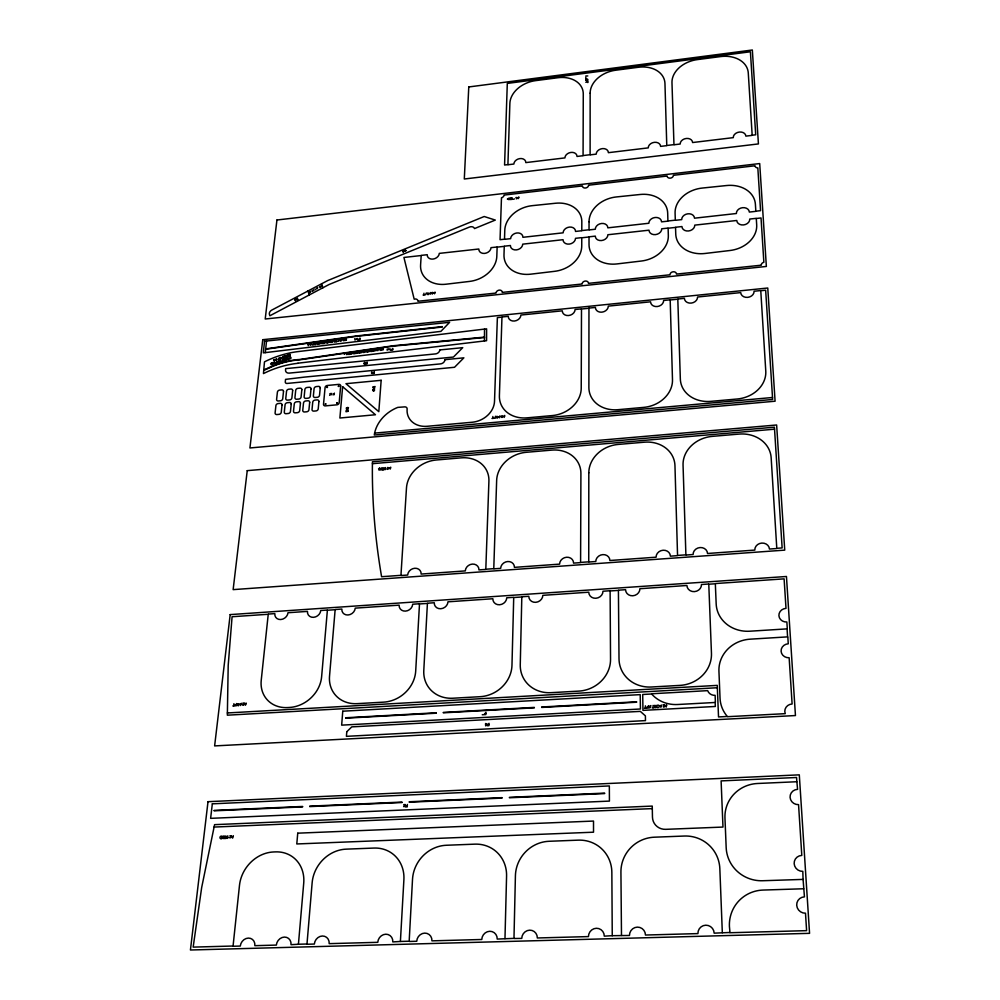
<?xml version="1.0" encoding="UTF-8"?>
<svg xmlns="http://www.w3.org/2000/svg" width="1000" height="1000" viewBox="0 0 1000 1000"><rect width="100%" height="100%" fill="white"/><g stroke="black" fill="none" stroke-linecap="round" stroke-linejoin="round"><path stroke-width="1.5" d="M585.812 78.175L585.812 77.175M586.6 79.938L586.6 79.112M586.8 81.1L586.8 80.288M587.762 82.587L587.762 80.162L585.8 80.425M587.788 75.938L585.812 75.963M484.462 340.975L484.513 329.075M392.75 348.325L392.725 350.087L391.2 350.312M390.025 348.713L390.387 350.2M409.462 941.462L416.737 941.263A8.125 7.438 -59.9 0 1 424.738 933.112A8.125 7.438 -59.9 0 1 431.95 940.85L481.775 939.488A8.137 7.6 -61.3 0 1 489.738 931.287A8.137 7.6 -61.3 0 1 497.225 939.075L513.975 938.363L515.413 875.763A34.312 32.675 -51.5 0 1 549.025 841.287L578.312 840.15A34.325 33 -50.3 0 1 611.85 872.4L612.25 935.688L604.3 936.15A8.162 7.875 -66.6 0 0 596.362 928.275A8.162 7.875 -66.6 0 0 588.45 936.587L537.337 937.975A8.15 7.7 -62.6 0 0 529.688 930.163A8.15 7.7 -62.6 0 0 521.75 938.4L514.25 938.512M504.975 938.612L506.575 876.062A34.263 31.85 -53 0 0 474.9 844.15L446.337 845.263A34.25 31.525 -53.3 0 0 412.512 879.338L409.175 941.225L400.4 941.462L403.9 879.638A34.212 30.738 -53.7 0 0 374.025 848.062L346.138 849.15A34.188 30.438 -53.8 0 0 312.137 882.825L306.988 944.013L298.425 944.237L303.725 883.125A34.15 29.675 -53.9 0 0 275.562 851.888L273.625 851.963A34.15 29.65 -53.9 0 0 239.488 885.35L233.062 946.025L193.162 947.113L201.675 887.513L214.587 824.65L652.25 806.087L652.463 817.125A13.012 12.65 -22 0 0 665.688 829.338L722.975 827.062L721.112 780.9L796.562 777.5L796.838 781.737L757.6 783.487A34.55 33.413 6.9 0 0 724.963 817.95L726.175 847.663A34.913 33.988 13.8 0 0 762.625 880.738L803.075 879.4L802.812 871.363A8.213 7.925 23.9 0 1 794.163 863.675A8.213 7.925 23.9 0 1 801.8 855.413L798.55 804.638A8.012 7.65 10.4 0 1 790.075 797.325A8.012 7.65 10.4 0 1 797.575 789.338L796.9 781.9M518.837 196.925L518.413 198.6M383.15 348.113L383.1 349.875L381.575 350.087M504.675 415.412L504.212 417.362M512.05 199.325L512.1 197.712M377.013 348.938L376.95 350.7L376 349.312L374.963 350.988L375.025 349.212M378.725 348.713L377.975 350.575M489.012 723.3L488.938 725.638L487.15 725.725M500.012 415.838L499.55 417.788M373.013 351.225L373.075 349.462M492.8 418.387L492.863 416.488M495.412 416.25L495.35 418.162L494.525 418.225M485.938 712.237L485.863 714.562L482.238 714.75M485.712 723.475L485.637 725.85L487.062 723.988L485.438 724.062M346.388 338.525L346.325 340.262L344.812 340.475M368.95 350L368.888 351.775L367.362 351.975M342.025 339.15L341.25 340.988M336.375 341.675L336.438 339.925M338.363 339.663L338.288 341.425L339.338 339.762L340.262 341.125L340.325 339.375M332.375 340.487L332.3 342.238L330.8 342.45M355.45 352.075L356.312 352.587M350.163 352.5L350.087 354.275L348.575 354.475M322.912 341.825L322.837 343.575L321.575 343.65L321.275 342.537L322.2 341.938M347.325 352.887L346.875 354.712M319.037 342.638L319.887 343.137M313.825 343.088L313.75 344.837L312.25 345.05M311.038 343.488L310.575 345.3M308.325 343.875L308.238 345.637L309.45 344.137L308.087 344.338M803.075 879.4L804.45 896.862A8.375 8.088 34.8 0 0 796.712 905.288A8.375 8.088 34.8 0 0 805.487 913.213L806.612 930.65L730 932.738L729.412 926.35A36.125 35.275 44.1 0 1 763.1 890.062L803.675 888.763M435.012 292.05L434.538 293.812M407.362 804.45L407.225 806.875L405.438 806.963M359.963 338.013L359.862 339.775L358.35 339.95M430.662 292.512L430.175 294.275M432.275 292.337L432.175 294.088L433.413 292.638L432.038 292.787M354.75 338.65L355.037 340.138M357.275 338.35L357.562 339.837M372.987 386.925L375.075 386.55L374.387 388.062L372.962 387.3M423.837 294.938L423.95 293.225M426.337 292.975L425.525 294.762M390.688 467.163L390.15 469.15M387.8 467.413L387.663 469.375L388.988 467.788L387.537 467.912M383.375 469.725L383.512 467.788M374.338 371.562L374.2 373.375L372.663 373.525M367.137 362.113L366.987 363.9L365.462 364.05M337.062 403.325L337.125 402.625M338.562 386.538L338.625 385.85M334.387 393.113L333.837 394.988M331.725 393.375L331.962 394.925M325.538 404.4L325.613 403.713M327.113 387.625L327.175 386.95M265.312 352.638L266.525 341.012M246.088 702.987L245.425 705.25M233.312 835.688L232.613 838.138M241.3 703.263L240.637 705.525M236.55 703.538L236.3 705.763L235.487 705.812M222.113 836.15L221.838 838.575L221.038 838.6M225.25 838.425L225.525 836.012M233.675 705.913L233.925 703.688M364.012 363.762L364.862 363.312M664.562 706.538C663.675 708.15 662.2 706.287 664.562 704.938M286.312 356.625L285.175 357.537M347.3 407.837L346.35 408.125L347.3 407.837A2.763 2.237 -28.6 0 1 347.4 407.475L348.45 407.663L347.35 408.2M272.787 364.288L273.163 362.413L274.025 363.688L274.387 362.025L275.35 363.475M273.5 359.837L274.8 359.538M372.725 390.275C373.75 392.762 375.975 388.4 373.438 390.25A1.375 1.1 -27.3 0 0 373.625 390.875M405.175 806.3L403.638 806.6L405.3 804.688M406 250.637L404.875 251.325L405.887 250.512M330.938 394.288L329.637 395.363M231.175 837.5L229.688 837.837L231.375 835.913M244.025 704.737L242.7 705.2L243.487 704.013M244.188 703.325L243.625 703.938M357.287 352.775L355.988 353.5M320.85 343.312L319.6 344.038M222.438 837.725L224.1 837.35M274.887 360.55L274.212 361.012M386.087 469.137L385.213 469.613M364.475 352.362L365.25 350.5L365.8 351.987L366.5 350.337L367.125 352.013M327.95 342.85L328.713 341.012L329.25 342.475L329.963 340.838L330.55 342.488M298.125 299.387L297.213 299.887M650.9 705.537L649.8 707.962L648.587 705.662M515.862 197.562L517.15 197.55M502.7 417.25L501.625 417.413M226.7 836.338L227.887 835.913M517.038 198.512L516.325 198.837M365.125 363.862L364.387 364.162M387.137 350.188L387.775 349.75M344.338 354.338L344.975 353.913M514.475 198.888L513.825 199.163M329.8 393.8L330.513 393.462M384.712 467.863L385.588 467.587M273.913 360.3L274.475 360.138M654.587 706.612L654.737 706.525A2.15 2.013 -17.8 0 1 655.125 706.425L655.15 706.413M501.775 416.688L502.375 416.65M298.3 944.262L291.038 944.688A8.113 7.075 -58 0 0 284.4 937.075A8.113 7.075 -58 0 0 276.337 945.088L254.85 945.675A8.1 6.987 -57.6 0 0 248.363 938.088A8.1 6.987 -57.6 0 0 240.287 946.062L233.325 946.263M235.162 704.788L235.287 704.725A2.075 1.75 -43.6 0 1 235.65 704.625L235.675 704.625M380.887 469.1L382.262 468.913M296.188 298.788L294.825 299.513L295.575 300.912M297.538 298.087L296.863 299.387M310.613 291.337L310.312 292.4M312.125 290.538L312.275 291.35M315.087 288.975L315.462 289.675M316.65 288.15L316.8 288.962M317.725 287.587L317.387 288.238M295.188 300.2L296.175 299.675M322.95 287.725L269.875 315.775L269.45 314.488A4.15 3.188 -28.7 0 1 271.812 310.075L327.75 280.55L484.2 216.513L495.3 220.075L474.525 228.575A4.15 3.2 -21.2 0 0 469.4 227.075L329.125 284.488L322.95 287.725L321.587 283.788M509.725 198.888L511.012 198.7M263.725 370.438L273.038 366.213M263.775 369.975L273.087 365.775A76.025 60.825 -30.9 0 1 298.238 359.562M372.175 372.688C371.312 369.95 372.438 375.262 371.438 372.887A2.737 2.188 -26.9 0 0 371.812 372.788M585.812 80.325L587.775 79.362L585.812 78.938M320.112 287.225L319.575 286.663L320.288 286.9M284.988 355.825L285.613 355.7M404.188 250.338L402.775 250.925L403.35 252.4M403.05 251.65L404.075 251.225M400.325 941.475L392.825 941.912A8.125 7.338 -59.2 0 0 385.788 934.212A8.125 7.338 -59.2 0 0 377.762 942.325L329.188 943.65A8.113 7.175 -58.4 0 0 322.4 936A8.113 7.175 -58.4 0 0 314.35 944.05L307.262 944.25M287.875 354.925L286.663 355.575L286.913 356.75L288.387 356.512L288.075 354.862M271.562 362.925L270.675 363.612L271.125 364.688L272.462 364.4L272.162 362.738M282.5 356.637L283.913 356.188L284.225 357.837L282.863 358.263M288.512 354.725L289.925 354.275L290.238 355.925L288.875 356.35M278.212 358.875L279.288 358.537M283.175 357.325L284.062 357.038M285.3 356.637L284.325 356.312M289.188 355.412L290.075 355.125M276.312 360.363L276.375 358.575M277.962 359.825L279.438 359.35L279.125 357.688M275.85 362.45L276.913 362.113M289.613 358.075L290.688 357.738M275.587 363.387L277.062 362.925L276.762 361.262M280.312 361.9L281.85 361.413M289.35 359.012L290.837 358.55L290.512 356.887M285.85 360.138L286.55 359.925L286.238 358.263M276.488 359.263L276.312 359.312A2.013 1.562 -29.7 0 0 275.763 359.5M326.938 341.275L326.062 341.863L326.362 342.987L327.612 342.9L327.587 341.175M612.175 935.7L629.462 935.475A8.162 7.987 -72.5 0 1 637.362 927.125A8.162 7.987 -72.5 0 1 645.475 935.037L697.913 933.6A8.225 8.125 70.6 0 1 705.775 925.2A8.225 8.125 70.6 0 1 714.175 933.162L729.712 932.487M405.35 249.887L404.637 250.837A2.8 2.163 -23.6 0 0 404.738 251.112M298.25 359.675L393.413 345.725L484.475 337.125M298.225 360.062L393.375 346.112L484.475 337.525M359.212 351.312L359.3 353.062L357.875 353.062L357.825 351.788L359.113 351.325M364.05 350.662L364.137 352.413L362.825 352.463L362.575 351.3L363.65 350.725M317.25 342.625L318.675 342.425L318.6 344.162L317.213 344.35M323.35 341.775L324.787 341.575L324.712 343.3L323.325 343.5M312.7 344.137L313.788 343.988M317.725 343.45L318.637 343.325M323.825 342.6L324.738 342.463M331.25 341.538L332.337 341.375M345.262 339.562L346.35 339.412M387.075 349.137L388.462 348.938M388.612 349.538L389.4 349.425M391.625 349.375L392.738 349.225M335.6 341.775L337.175 341.562M344.312 353.288L345.675 353.113M353.625 352.062L355.075 351.863L355.012 353.612L353.612 353.8M359.812 351.238L361.262 351.037L361.2 352.788L359.787 352.975M349.025 353.55L350.125 353.4M354.113 352.887L355.037 352.775M360.3 352.075L361.225 351.95M367.812 351.05L368.913 350.9M382.013 349.162L383.125 349.012M372.225 351.337L373.825 351.125M585.8 82.263L587.762 82.013M508.15 164.737L513.862 164.037A6.112 4.638 -19 0 1 519.975 158.575A6.112 4.638 -19 0 1 525.825 162.6L564.913 157.9A6.162 4.675 -17.3 0 1 571 152.413A6.162 4.675 -17.3 0 1 577.013 156.45L582.825 155.75M590.363 154.838L596.2 154.137A6.2 4.713 -16.3 0 1 602.275 148.625A6.2 4.713 -16.3 0 1 608.387 152.675L648.25 147.875A6.25 4.75 -14.5 0 1 654.312 142.338A6.25 4.75 -14.5 0 1 660.6 146.387L666.538 145.675M674.212 144.75L680.175 144.025A6.288 4.775 -13.5 0 1 686.213 138.475A6.288 4.775 -13.5 0 1 692.6 142.537L733.275 137.637A6.362 4.812 -11.7 0 1 739.3 132.062A6.362 4.812 -11.7 0 1 745.875 136.125L751.925 135.4M355.85 339.137L356.637 339.038M358.812 339.038L359.913 338.913M510.238 197.925L511.05 197.825L511 199.438L510.138 199.537M511.275 199.425L512.837 199.237M297.987 363.188L486.575 340.712L486.613 328.837L298.875 351.5A86.075 68.888 -30.9 0 0 264.475 361.85L263.45 373.587A86.5 69.488 -31.2 0 1 297.975 363.288M504.738 239.325L510.625 238.663A6.288 4.9 -19.7 0 1 516.9 232.963A6.288 4.9 -19.7 0 1 522.913 237.3L563.112 232.825A6.338 4.963 -17.7 0 1 569.375 227.087A6.338 4.963 -17.7 0 1 575.55 231.438L581.538 230.763M589.288 229.9L595.288 229.237A6.375 4.988 -16.5 0 1 601.538 223.475A6.375 4.988 -16.5 0 1 607.837 227.838L648.85 223.263A6.425 5.038 -14.5 0 1 655.088 217.488A6.425 5.038 -14.5 0 1 661.562 221.85L667.663 221.175M675.575 220.287L681.7 219.613A6.475 5.062 -13.3 0 1 687.913 213.8A6.475 5.062 -13.3 0 1 694.5 218.188L736.375 213.512A6.538 5.112 -11.2 0 1 742.575 207.688A6.538 5.112 -11.2 0 1 749.35 212.075L755.575 211.375M421.45 255.362L427.225 254.713A6.238 4.838 -22.8 0 0 432.962 259.088A6.238 4.838 -22.8 0 0 439.3 253.388L478.8 249.013A6.275 4.9 -20.9 0 0 484.712 253.4A6.275 4.9 -20.9 0 0 491.025 247.662L496.9 247.013M504.513 246.175L510.412 245.512A6.3 4.925 -19.8 0 0 516.438 249.9A6.3 4.925 -19.8 0 0 522.737 244.15L563.038 239.7A6.35 4.988 -17.8 0 0 569.225 244.1A6.35 4.988 -17.8 0 0 575.513 238.325L581.512 237.65M589.288 236.8L595.3 236.125A6.388 5.012 -16.6 0 0 601.613 240.538A6.388 5.012 -16.6 0 0 607.875 234.737L649 230.188A6.45 5.062 -14.5 0 0 655.5 234.613A6.45 5.062 -14.5 0 0 661.737 228.787L667.862 228.1M675.8 227.225L681.938 226.55A6.488 5.088 -13.3 0 0 688.538 230.975A6.488 5.088 -13.3 0 0 694.775 225.125L736.762 220.487A6.55 5.138 -11.2 0 0 743.55 224.925A6.55 5.138 -11.2 0 0 749.762 219.05L756.012 218.363M310.988 344.212L310.85 344.225A2 1.575 -28.4 0 0 310.275 344.325M423.062 295.025L424.637 294.862M502.225 316.95L508.275 316.337A6.463 5.2 -20.6 0 0 514.45 321.025A6.463 5.2 -20.6 0 0 520.913 315.038L562.275 310.825A6.513 5.263 -18.3 0 0 568.638 315.525A6.513 5.263 -18.3 0 0 575.087 309.513L581.25 308.888M589.225 308.062L595.4 307.438A6.55 5.288 -16.9 0 0 601.875 312.162A6.55 5.288 -16.9 0 0 608.312 306.125L650.55 301.812A6.612 5.35 -14.5 0 0 657.225 306.537A6.612 5.35 -14.5 0 0 663.637 300.475L669.925 299.825M678.075 299L684.388 298.35A6.65 5.375 -13 0 0 691.175 303.1A6.65 5.375 -13 0 0 697.562 297.013L740.713 292.6A6.725 5.425 -10.6 0 0 747.7 297.362A6.725 5.425 -10.6 0 0 754.075 291.238L760.5 290.587M347.287 353.612L347.088 353.638A2.025 1.6 -27.4 0 0 346.538 353.725M439.825 349.925L462.738 347.663L453.438 357.05L289.188 373.113A4.263 3.35 -29.5 0 1 285.538 369.938L285.688 368.638L435.438 353.913A4.312 3.462 -24.2 0 0 439.775 350.225M365.962 363.137L367.062 363.025M444.913 359.675L463.875 357.825L454.538 367.275L287.113 383.438A2.138 1.688 -29.9 0 1 285.287 381.825L285.55 379.375L304.237 377.125L440.487 363.888A4.325 3.5 -24.2 0 0 444.875 359.988M373.15 372.587L374.263 372.488M379.775 468.113L380.225 469.988L378.938 470.012L378.625 468.725L379.675 468.113M442.25 326.625L356.05 335.988L265.7 348.888M442.225 327.05L356.025 336.388L265.663 349.263M326.763 387.325L327.525 387.25M338.212 386.238L338.988 386.163M372.788 389.338L374.625 388.825M325.188 404.087L325.962 404.012M336.7 403.013L337.488 402.938M348.312 408.925L346.475 409.438M491.962 418.462L493.65 418.312M374.613 433.113L772.513 397.5M518.7 197.6L518.6 197.613A1.963 1.5 -19.3 0 0 518.088 197.688M372.413 463.688L774.538 429.2M381.5 467.95L382.388 467.875L382.25 469.8L381.337 469.875M382.55 469.787L384.212 469.65M434.963 292.762L434.738 292.775A2 1.575 -23.3 0 0 434.237 292.838M430.613 293.225L430.375 293.238A2 1.575 -23.5 0 0 429.888 293.3M401.213 575.5L407.663 575.037A7 6.037 -31.5 0 1 414.775 568.263A7 6.037 -31.5 0 1 421.15 574.062L465.288 570.9A7.037 6.138 -28.4 0 1 472.375 564.087A7.037 6.138 -28.4 0 1 478.95 569.913L485.538 569.438M494.05 568.825L500.65 568.35A7.062 6.2 -26.3 0 1 507.725 561.525A7.062 6.2 -26.3 0 1 514.438 567.362L559.587 564.125A7.1 6.288 -22.3 0 1 566.638 557.238A7.1 6.288 -22.3 0 1 573.575 563.112L580.3 562.638M589.025 562L595.775 561.525A7.138 6.338 -19.6 0 1 602.8 554.612A7.138 6.338 -19.6 0 1 609.875 560.513L656.075 557.188A7.212 6.412 -14.9 0 1 663.075 550.237A7.212 6.412 -14.9 0 1 670.387 556.163L677.262 555.662M686.188 555.025L693.1 554.525A7.25 6.45 -11.9 0 1 700.075 547.55A7.25 6.45 -11.9 0 1 707.537 553.488L754.812 550.087A7.35 6.513 -7.2 0 1 761.762 543.075A7.35 6.513 -7.2 0 1 769.45 549.038L776.5 548.538M268.512 614.062L274.825 613.625A7.025 5.9 -38 0 0 280.775 619.525A7.025 5.9 -38 0 0 288.012 612.725L307.462 611.4A7.037 5.962 -37 0 0 313.525 617.325A7.037 5.962 -37 0 0 320.75 610.5L327.137 610.062M335.412 609.5L341.838 609.05A7.05 6.025 -35.7 0 0 348.025 614.987A7.05 6.025 -35.7 0 0 355.238 608.138L399.113 605.15A7.075 6.138 -33.2 0 0 405.513 611.112A7.075 6.138 -33.2 0 0 412.7 604.225L419.237 603.775M427.7 603.2L434.263 602.75A7.088 6.2 -31.4 0 0 440.8 608.737A7.088 6.2 -31.4 0 0 447.975 601.812L492.85 598.75A7.125 6.3 -27.9 0 0 499.6 604.763A7.125 6.3 -27.9 0 0 506.75 597.8L513.438 597.337M522.1 596.75L528.812 596.287A7.15 6.362 -25.4 0 0 535.712 602.325A7.15 6.362 -25.4 0 0 542.837 595.337L588.763 592.2A7.2 6.45 -20.8 0 0 595.875 598.263A7.2 6.45 -20.8 0 0 602.987 591.237L609.825 590.763M618.688 590.163L625.562 589.688A7.237 6.513 -17.7 0 0 632.825 595.775A7.237 6.513 -17.7 0 0 639.913 588.713L686.912 585.5A7.312 6.587 -12.4 0 0 694.412 591.625A7.312 6.587 -12.4 0 0 701.475 584.513L708.475 584.025M715.625 583.538L784.112 578.862L786 608.362A7.538 6.825 -3.7 0 0 778.913 615.662A7.538 6.825 -3.7 0 0 786.862 622L787.288 628.587M334.312 393.875L334.137 393.875A2.05 1.638 -28.8 0 0 333.55 393.95M242.763 703.175L244.262 703.1M232.812 705.962L234.55 705.863M227.325 712.962L717.25 685.387L718.525 716.938L727.35 716.475A33.237 31.012 -4.3 0 1 720.05 698.3L718.938 671.225A32.95 30.475 -5.4 0 1 750.15 639.175L787.588 636.875L787.075 628.875L749.737 631.213A32.25 29.15 -7.4 0 1 716.175 603.913L715.337 583.775L708.775 584.212L711.462 653.288A32.312 29.775 -14 0 1 680.05 685.387L651.413 687A32.163 29.625 -17.2 0 1 619.012 658.838L618.413 590.388L610.112 590.95L610.538 659.35A31.85 29.15 -24.7 0 1 578.9 691.1L550.95 692.675A31.762 28.938 -27.2 0 1 520.262 664.775L521.812 596.975L513.713 597.525L511.975 665.275A31.575 28.388 -32.6 0 1 480.15 696.688L452.837 698.225A31.525 28.15 -34.2 0 1 423.787 670.575L427.413 603.413L419.5 603.95L415.7 671.062A31.412 27.562 -37.7 0 1 383.688 702.138L357.013 703.65A31.375 27.325 -38.7 0 1 329.525 676.237L335.138 609.712L327.388 610.237L321.625 676.712A31.288 26.738 -41 0 1 289.45 707.463L287.587 707.575A31.288 26.713 -41 0 1 261.225 680.337L268.238 614.275L232.087 616.737L228.2 665.4L227.35 715.188L717.35 687.738M504.637 416.2L504.45 416.213A2.112 1.762 -22.6 0 0 503.762 416.3M499.988 416.625L499.762 416.637A2.112 1.762 -22.8 0 0 499.113 416.725M651.938 693.75L707.663 690.65A7.588 7.075 -9.5 0 0 715.125 695.337L715.387 702.175M345.7 717.763L436.225 712.788M443.325 712.4L534.375 707.4M541.65 707L636.6 701.787M345.662 718.188L436.2 713.213M443.312 712.825L534.362 707.837M541.638 707.438L636.613 702.225M484.613 713.5L485.9 713.425M662.913 704.887L664.587 704.8M649.087 706.587L650.462 706.513M647.113 706.938L648.45 706.862M644.45 708.25L646.388 708.15M646.625 708.125L648.475 708.025L648.425 705.662M652.138 707.837L654.075 707.725M660.863 707.375L661.275 704.975M666.213 707.075L666.612 704.675M487.688 724.55L488.975 724.488M727.663 716.688L785.25 713.662A7.788 7.262 1.3 0 1 792.113 703.988L789.15 657.75A7.638 6.987 -2.2 0 1 781.1 651.225A7.638 6.987 -2.2 0 1 788.263 643.787L787.837 637.137M390.625 467.962L390.375 467.975A2.125 1.762 -28.8 0 0 389.775 468.062M214.137 810.387L302.65 806.462M309.713 806.15L402.025 802.075M409.275 801.75L502.013 797.65M509.438 797.325L604.625 793.112M214.088 810.825L302.6 806.912M309.675 806.6L402 802.525M409.25 802.2L502 798.1M509.425 797.775L604.625 793.575M403.713 804.625L405.337 804.55M406 805.75L407.3 805.688M214.013 827.062L652.3 808.612M223.35 836.087L224.3 836.05L224.037 838.462L223.05 838.5M229.862 835.837L231.425 835.763M224.363 838.462L226.175 838.388M245.975 703.9L245.688 703.913A2.3 1.95 -43.4 0 0 245 704M241.188 704.175L240.987 704.175A2.3 1.938 -43.5 0 0 240.212 704.275M666.625 705.662L666.3 705.662A2.387 2.237 -16.3 0 0 665.475 705.788M661.237 705.95L660.987 705.95A2.387 2.237 -17.1 0 0 660.125 706.075M655 707.675L656.025 707.638L655.975 705.263M227.25 838.4L228.25 837.575M385.75 468.612L385.538 468.625A1.425 1.188 -28.9 0 1 384.9 468.738M227.95 837.2L227.662 837.188A1.638 1.4 -50.9 0 1 226.713 837.237M227.013 838.375L226.637 838.125A1.25 1.075 -51 0 1 226.562 837.712M501.587 416.65L501.887 415.688L502.85 416.075M285.562 359.3L284.913 358.688M654.75 706.075L654.312 705.35M313.925 290.487L313.55 289.775L313.038 290.95M364.025 363.212L364.5 362.375L365.325 362.762M307.925 290.975L309.3 294.913M284.575 358.787L284.887 360.45L283.65 359.325L282.962 361.075L282.65 359.4M280.763 360L281.075 361.662M722.325 932.688L719.837 868.65A34.475 34.137 -22.1 0 0 684.325 836.038L654.3 837.2A34.4 33.85 -39.9 0 0 620.925 872.087L621.487 935.438M653.05 705.425L653.1 707.788M645.375 705.837L645.413 708.2M273.05 366.238A75.188 60.15 -30.9 0 1 298.175 359.938M221.012 838.725A1.412 1.2 -51 0 1 221.175 836.087M232.125 836.787A2.438 2.087 -51 0 1 232.887 836.688M588.812 472.825L588.737 561.825L580.588 562.413L580.913 473.475A29.825 25.538 -21.2 0 0 551.862 450.1L526.25 452.3A29.725 25.387 -22.7 0 0 496.65 480.425L493.775 568.65L485.812 569.225L488.913 481.062A29.512 24.975 -26.2 0 0 461.312 457.85L436.238 460A29.438 24.812 -27.4 0 0 406.488 487.863L400.95 575.325L381.587 576.712C375.087 538.775 371.838 500.262 372.438 461.763L774.412 427.188L782.138 547.925L776.787 548.312L771.162 457.788A30.787 26.463 -9.8 0 0 739.062 434.087L712.288 436.375A30.625 26.35 -11.4 0 0 683.05 465.05L685.888 554.837L677.55 555.438L674.963 465.725A30.25 26.037 -15.6 0 0 644.425 442.188L618.237 444.425A30.113 25.913 -17.2 0 0 588.812 472.825M588.962 308.263L588.888 387.475A29.262 24.375 -16.6 0 0 617.913 409.7L643.787 407.375A29.388 24.5 -15.3 0 0 672.487 379.738L670.188 299.975L677.812 299.188L680.337 379.012A29.737 24.775 -11.9 0 0 710.812 401.362L737.25 399A29.887 24.887 -10.6 0 0 765.775 371.1L760.775 290.725L765.65 290.225L772.638 399.462L374.288 435.025A34.025 28.038 -27.1 0 1 397.775 407.388L404.725 406.875A2.737 2.237 -26.6 0 1 407.125 409.025A21.913 17.962 -25.7 0 0 427.15 426.287L472.163 422.25A22.1 18.238 -23.7 0 0 494.513 401.337L497.375 317.613L501.962 317.137L499.4 395.775A28.875 23.925 -21.1 0 0 527.025 417.85L552.337 415.575A28.975 24.05 -19.8 0 0 581.225 388.188L581.5 309.025L588.962 308.263M589.025 236.988L589.025 244.562A27.825 21.925 -16 0 0 616.95 263.925L641.488 261.012A27.938 22.012 -15.1 0 0 668.337 235.575L668.125 228.238L675.537 227.413L675.75 234.037A28.25 22.237 -12.7 0 0 704.987 253.475L730.025 250.5A28.388 22.325 -11.7 0 0 756.688 224.862L756.287 218.487L761.025 217.963L763.863 262.275A3.35 2.675 -10.1 0 0 761.263 265.2L676.5 274.1A3.287 2.637 -13.8 0 0 673.162 271.788A3.287 2.637 -13.8 0 0 669.987 274.788L588.475 283.35A3.237 2.587 -17.4 0 0 585.3 281.05A3.237 2.587 -17.4 0 0 582.1 284.012L502.262 292.4A3.2 2.537 -20.9 0 0 499.237 290.125A3.2 2.537 -20.9 0 0 496.025 293.062L417.925 301.262A3.162 2.487 -24.1 0 0 414.188 299.188L403.925 257.45L421.188 255.538L420.588 264.988A27.15 21.175 -22.4 0 0 446.05 284.212L469.625 281.413A27.237 21.288 -21.6 0 0 496.812 256.375L497.137 247.138L504.263 246.35L503.988 254.875A27.462 21.562 -19.3 0 0 530.65 274.175L554.712 271.312A27.55 21.675 -18.4 0 0 581.737 246.075L581.763 237.787L589.025 236.988M589.038 221.713L589.038 229.775L581.788 230.588L581.825 221.812A27.312 21.275 -18.2 0 0 555.625 203.238L532.188 205.662A27.212 21.163 -19.1 0 0 504.787 230.2L504.5 239.2L500.05 239.688L501.475 197.763A3.088 2.362 -19.9 0 0 504.062 195.075L582.438 185.925A3.125 2.4 -16.9 0 0 585.513 188.012A3.125 2.4 -16.9 0 0 588.587 185.2L667.125 176.038A3.175 2.438 -14 0 0 670.337 178.137A3.175 2.438 -14 0 0 673.388 175.3L755.013 165.775A3.225 2.475 -11 0 0 757.825 167.913L760.562 210.662L755.837 211.188L755.4 204.3A28.175 21.975 -11.8 0 0 726.663 185.525L702.225 188.062A28.038 21.888 -12.7 0 0 675.088 213.025L675.312 220.162L667.913 220.987L667.688 213.15A27.713 21.637 -15.1 0 0 640.25 194.475L616.325 196.95A27.587 21.538 -16 0 0 589.038 221.713M590.15 93.138L590.112 154.713L583.075 155.562L583.275 94.012A26.05 19.262 -17.5 0 0 557.95 77.725L535.6 80.638A25.962 19.175 -18.2 0 0 509.875 103.375L507.912 164.613L504.575 165.012L507.3 83.413L750.4 51.775L755.713 134.787L752.175 135.213L748.275 72.938A26.825 19.825 -12.5 0 0 720.65 56.575L697.438 59.588A26.7 19.75 -13.2 0 0 671.975 82.688L673.962 144.625L666.775 145.488L664.963 83.575A26.412 19.55 -15 0 0 638.513 67.25L615.737 70.213A26.312 19.475 -15.7 0 0 590.15 93.138M288.962 358.45C287.738 361.95 286.062 356.1 288.962 358.45M381.337 349.175C380.175 352.9 378.312 346.9 381.337 349.225M239.3 704.287C238.038 708.775 235.9 701.612 239.3 704.287M279.95 361.312C278.438 364.913 277.25 358.85 279.95 361.312M281.45 358.013C280.312 361.562 278.5 355.725 281.45 358.013M498.162 416.887C496.962 420.763 494.913 414.4 498.162 416.887M372.038 350.412C370.662 354.137 369.188 348.025 372.038 350.462M344.588 339.588C343.462 343.137 341.562 337.425 344.588 339.588M507.463 199.062L509.1 199.675L509.15 198.05L507.463 199.013M335.412 340.875C334.062 344.575 332.587 338.55 335.412 340.925M352.337 353.038C351.213 356.65 349.312 350.812 352.337 353.038M315.975 343.6C314.812 347.225 312.975 341.475 315.975 343.6M428.9 293.488C427.688 297.062 425.913 291.262 428.9 293.488M468.775 86.95L464.3 179L758.425 143.925L752.337 50L468.775 86.95M348.1 411.312L346.012 411.737C345.312 410.025 348.725 409.35 348.1 411.312M381.163 380.312L378.812 411.662L345.962 383.688L381.163 380.312M346.788 731.725L346.425 736.338L645.475 720.612L645.387 715.85L640.325 711.375L351.788 726.875L346.788 731.725M342.762 711.2L341.662 725.138L640.438 709L640.212 694.625L342.762 711.2M342.638 386.712L339.875 418.013L375.45 414.75L342.638 386.712M297.75 833.175L296.788 843.962L593.525 832.2L593.513 821.062L297.75 833.175M340.662 386L339.162 402.788A2.175 1.737 -28.9 0 1 336.925 404.812L325.4 405.887A2.163 1.737 -29.3 0 1 323.512 404.25L325.087 387.488A2.15 1.713 -28.8 0 1 327.312 385.475L338.762 384.375A2.15 1.725 -28.4 0 1 340.662 386M318.925 401.538L318.212 408.888A2.163 1.737 -29.7 0 1 315.975 410.925L313.913 411.112A2.163 1.737 -29.8 0 1 312.025 409.462L312.75 402.113A2.163 1.725 -29.6 0 1 314.988 400.087L317.05 399.9A2.163 1.725 -29.5 0 1 318.925 401.538M320.225 388L319.525 395.288A2.163 1.725 -29.3 0 1 317.3 397.312L315.238 397.5A2.163 1.725 -29.4 0 1 313.363 395.875L314.088 388.587A2.15 1.713 -29.2 0 1 316.3 386.587L318.35 386.388A2.15 1.713 -29.1 0 1 320.225 388M309.675 402.4L308.938 409.75A2.163 1.737 -30 0 1 306.7 411.788L304.637 411.975A2.163 1.737 -30.1 0 1 302.762 410.325L303.512 402.987A2.163 1.725 -29.9 0 1 305.75 400.962L307.8 400.763A2.163 1.725 -29.8 0 1 309.675 402.4M311.012 388.888L310.287 396.163A2.15 1.713 -29.6 0 1 308.062 398.188L306.012 398.375A2.15 1.713 -29.7 0 1 304.15 396.75L304.887 389.475A2.15 1.713 -29.5 0 1 307.113 387.463L309.15 387.275A2.15 1.713 -29.4 0 1 311.012 388.888M300.438 403.275L299.688 410.613A2.163 1.725 -30.4 0 1 297.438 412.65L295.387 412.837A2.163 1.725 -30.4 0 1 293.525 411.188L294.288 403.85A2.163 1.713 -30.2 0 1 296.525 401.825L298.575 401.637A2.163 1.725 -30.1 0 1 300.438 403.275M301.825 389.762L301.075 397.038A2.15 1.713 -29.9 0 1 298.837 399.05L296.8 399.25A2.15 1.713 -30 0 1 294.95 397.612L295.7 390.35A2.15 1.7 -29.8 0 1 297.925 388.35L299.962 388.15A2.15 1.7 -29.7 0 1 301.825 389.762M264.538 341.213L263.325 352.863L440.913 331.362L449.6 322.325L264.538 341.213M291.225 404.137L290.45 411.475A2.163 1.725 -30.7 0 1 288.2 413.5L286.15 413.7A2.163 1.725 -30.7 0 1 284.3 412.05L285.087 404.712A2.163 1.713 -30.5 0 1 287.325 402.7L289.375 402.5A2.163 1.713 -30.4 0 1 291.225 404.137M292.65 390.637L291.887 397.912A2.15 1.713 -30.2 0 1 289.65 399.925L287.613 400.112A2.15 1.713 -30.3 0 1 285.763 398.488L286.55 391.225A2.15 1.7 -30.1 0 1 288.775 389.225L290.812 389.025A2.15 1.7 -30 0 1 292.65 390.637M282.025 405L281.238 412.325A2.163 1.725 -30.9 0 1 278.988 414.363L276.938 414.55A2.163 1.713 -31 0 1 275.1 412.9L275.912 405.575A2.15 1.713 -30.8 0 1 278.15 403.562L280.188 403.363A2.15 1.713 -30.7 0 1 282.025 405M283.5 391.512L282.712 398.775A2.15 1.7 -30.5 0 1 280.475 400.788L278.438 400.988A2.15 1.7 -30.6 0 1 276.6 399.363L277.413 392.1A2.15 1.7 -30.4 0 1 279.637 390.1L281.663 389.9A2.15 1.7 -30.3 0 1 283.5 391.512M208.012 801.675L190.438 950L809.562 933.337L799.3 774.85L208.012 801.675M230.188 614.6L214.625 745.913L795.45 715.55L786.45 576.487L230.188 614.6M247.237 470.65L233.137 589.625L784.737 550.125L776.637 424.988L247.237 470.65M262.762 339.688L249.925 447.962L775.088 401.213L767.763 288.012L262.762 339.688M276.938 220.012L265.212 319L766.363 266.45L759.7 163.562L276.938 220.012M212.325 803.825L210.625 818.35L609.425 801.1L609.338 785.938L212.325 803.825M321.812 285.988L321.087 286.825L320.712 286.125L321.812 285.988M309.762 291.788L309.037 292.613L310.138 292.488L309.762 291.788M651.637 693.988L642.7 694.488L642.962 710.375L715.325 706.475L715.163 702.475L677.638 704.513A32.475 30.125 -14.4 0 1 651.637 693.988M657.675 707.525A1.3 1.212 -17.4 0 0 659.25 705.975A1.3 1.212 -17.4 0 0 657.1 705.512A1.3 1.212 -17.4 0 0 657.675 707.525"/></g></svg>
